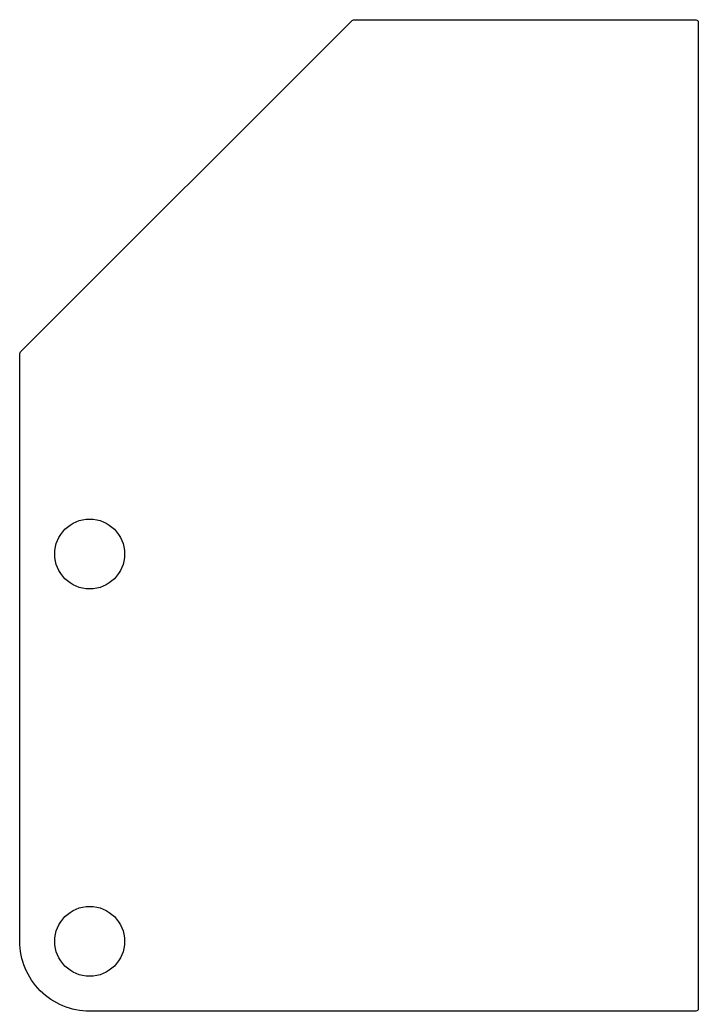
# Model space of a CAD drawing. Header units: inches. Extents: x 0 to 29.1, y 0 to 42.6.
import ezdxf

# ---------------------------------------------------------------- set-up
doc = ezdxf.new("R2010")
doc.units = ezdxf.units.IN
doc.header["$MEASUREMENT"] = 0
doc.layers.add('基板', color=4, linetype='Continuous')
doc.layers.add('穴', color=3, linetype='Continuous')

msp = doc.modelspace()

# ---------------------------------------------------------------- linework, layer by layer
at = {"layer": '基板'}
msp.add_lwpolyline([(29.135, 42.478), (29.135, 0.1, -0.414214), (29.035, 0), (3, 0, -0.414214), (0, 3), (0, 28.241, -0.198912), (0.029, 28.312), (14.267, 42.549, -0.198912), (14.338, 42.578), (29.035, 42.578, -0.414214)], format="xyb", close=True, dxfattribs=at)
at = {"layer": '穴'}
for centre in [(3, 19.636), (3, 3)]:
    msp.add_circle(centre, 1.5, dxfattribs=at)

doc.saveas('drawing.dxf')
